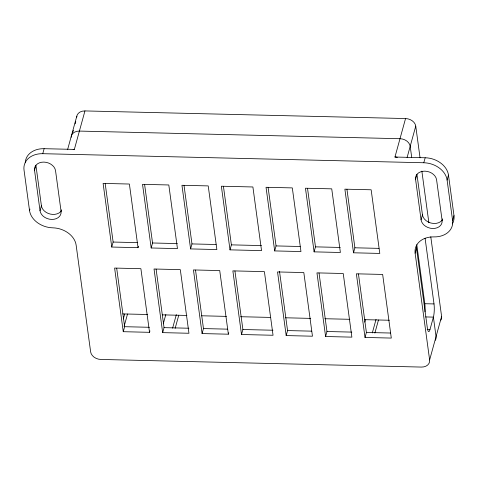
<?xml version="1.0" encoding="UTF-8"?>
<svg xmlns="http://www.w3.org/2000/svg" width="478" height="478" viewBox="0 0 478 478"><rect width="100%" height="100%" fill="white"/><g stroke="black" fill="none" stroke-linecap="round" stroke-linejoin="round"><path stroke-width="0.72" d="M40.032 210.768L34.53 170.252L35.904 165.257L41.413 205.767L40.032 210.768A10.731 8.21 15.4 0 0 51.69 219.426A10.731 8.21 15.4 0 0 61.059 211.27L61.453 209.842M430.78 236.783L441.606 316.454L429.626 359.94A9.393 7.182 15.4 0 1 421.429 367.074L100.834 359.45A9.393 7.182 15.4 0 1 90.635 351.874L76.139 245.148A21.462 16.419 15.4 0 0 52.831 227.833A21.462 16.419 15.4 0 1 29.522 210.517L24.02 170.001A21.462 16.419 15.4 0 1 42.757 153.689L44.131 148.688L74.353 149.411L84.953 110.926L405.553 118.55A9.393 7.182 15.4 0 1 415.746 126.126L420.054 157.848M29.522 210.517L29.917 209.089M67.571 149.716L76.809 116.166M72.787 132.46L73.385 130.303M75.171 123.82L75.763 121.663M138.429 246.242L138.034 247.67L111.756 247.042L113.131 242.047L105.19 183.588M123.33 318.934L124.668 314.07M124.077 326.51L127.518 314.016M149.931 330.895L149.536 332.324L123.258 331.696L124.633 326.701L116.692 268.242M151.173 247.98L142.528 184.347L168.806 184.968L177.452 248.608L151.173 247.98L152.548 242.985L144.607 184.526M163.273 323.809L165.824 314.548M162.675 332.634L154.03 269L180.308 269.628L188.953 333.262L162.675 332.634L164.05 327.639L156.109 269.18M190.591 248.919L181.945 185.285L208.223 185.906L216.869 249.546L190.591 248.919L191.971 243.923L184.024 185.464M172.606 328.165L176.334 314.626M175.151 328.326L178.76 315.235M228.765 332.772L228.37 334.2L202.092 333.572L203.467 328.577L195.526 270.118M230.008 249.857L221.362 186.223L252.898 186.97L261.544 250.609L230.008 249.857L231.388 244.861L223.441 186.402M241.51 334.51L232.864 270.877L264.4 271.629L273.046 335.263L241.51 334.51L242.89 329.515L234.943 271.056M274.683 250.92L266.037 187.286L292.315 187.908L300.961 251.548L274.683 250.92L276.057 245.919L268.116 187.466M286.185 335.574L277.539 271.94L303.817 272.562L312.463 336.201L286.185 335.574L287.559 330.579L279.516 271.379M314.1 251.858L305.454 188.224L331.732 188.846L340.378 252.486L314.1 251.858L315.474 246.857L307.533 188.404M325.602 336.512L316.956 272.878L343.234 273.5L351.88 337.139L325.602 336.512L326.976 331.517L319.035 273.058M353.517 252.796L344.871 189.163L371.149 189.784L379.795 253.424L353.517 252.796L354.891 247.795L346.95 189.342M397.361 157.346A9.393 7.182 15.4 0 0 394.948 157.035L405.553 118.55M407.089 157.561L415.746 126.126M364.756 322.148L365.545 319.298M365.019 337.45L356.373 273.816L382.651 274.438L391.297 338.077L365.019 337.45L366.393 332.455L358.452 273.996M372.32 332.915L376.049 319.376M421.07 219.832L415.567 179.322L416.941 174.321L422.45 214.837L421.07 219.832A10.731 8.21 15.4 0 0 432.727 228.49A10.731 8.21 15.4 0 0 442.096 220.334L442.485 218.906M374.872 333.076L378.474 319.985M429.626 359.94L415.131 253.215A21.462 16.419 15.4 0 1 433.869 236.897A21.462 16.419 15.4 0 0 452.606 220.585L447.103 180.069A21.462 16.419 15.4 0 0 423.795 162.753L425.169 157.758L394.948 157.035M415.131 253.215L416.505 248.213A21.462 16.419 15.4 0 1 416.386 246.027M447.103 180.069L448.478 175.073A21.462 16.419 15.4 0 0 425.169 157.758M452.606 220.585L453.981 215.584L448.478 175.073M427.135 329.545L429.961 329.617L433.403 317.117A9.393 1.876 -88.6 0 0 434.012 303.93L425.085 238.241M42.757 153.689L423.795 162.753M113.131 242.047L137.222 242.621M152.548 242.985L177.368 243.571M191.971 243.923L216.056 244.497M231.388 244.861L261.454 245.573M276.057 245.919L300.148 246.493M315.474 246.857L340.294 247.449M354.891 247.795L378.982 248.369M416.792 244.664L424.817 303.715L434.012 303.93M425.623 316.932L433.403 317.117L436.055 336.614A9.393 7.182 15.4 0 1 435.321 340.264M122.756 313.921L147.654 314.494M162.287 314.859L186.904 315.444M201.363 315.773L226.441 316.388M240.613 316.723L270.733 317.422M285.366 317.786L310.73 318.39M324.903 318.73L349.8 319.304M364.433 319.668L389.337 320.242M124.633 326.701L149.453 327.293M164.05 327.639L188.87 328.231M203.467 328.577L227.558 329.151M242.89 329.515L272.956 330.232M287.559 330.579L311.65 331.152M326.976 331.517L351.796 332.102M366.393 332.455L390.484 333.029M442.096 220.334L436.587 179.818A10.731 8.21 15.4 0 0 424.936 171.16A10.731 8.21 15.4 0 0 415.567 179.322M421.859 171.124L428.88 222.766M411.689 157.292L410.196 146.286A9.393 7.182 15.4 0 0 399.996 138.71L79.402 131.08A9.393 7.182 15.4 0 0 71.15 137.264M416.505 248.213L427.356 328.087A9.393 1.876 -88.6 0 0 429.961 329.617M228.37 334.2L219.725 270.566L193.447 269.939L202.092 333.572M138.034 247.67L129.389 184.036L103.111 183.409L111.756 247.042M149.536 332.324L140.891 268.69L114.612 268.062L123.258 331.696M61.059 211.27L55.55 170.754A10.731 8.21 15.4 0 0 43.898 162.096A10.731 8.21 15.4 0 0 34.53 170.252M424.817 303.715A9.393 1.876 -88.6 0 1 424.978 311.829M441.606 316.454A9.393 7.182 15.4 0 1 440.871 320.105M76.707 117.104A9.393 7.182 15.4 0 1 84.953 110.926M453.981 215.584A21.462 16.419 15.4 0 1 452.308 223.925M61.596 210.44A10.731 8.21 15.4 0 1 50.304 214.078A10.731 8.21 15.4 0 1 41.413 205.767M442.228 220.113A10.731 8.21 15.4 0 1 430.887 223.029A10.731 8.21 15.4 0 1 422.45 214.837M25.274 162.813A21.462 16.419 15.4 0 1 44.131 148.688M73.164 149.441A9.393 7.182 15.4 0 1 74.353 149.411"/></g></svg>
